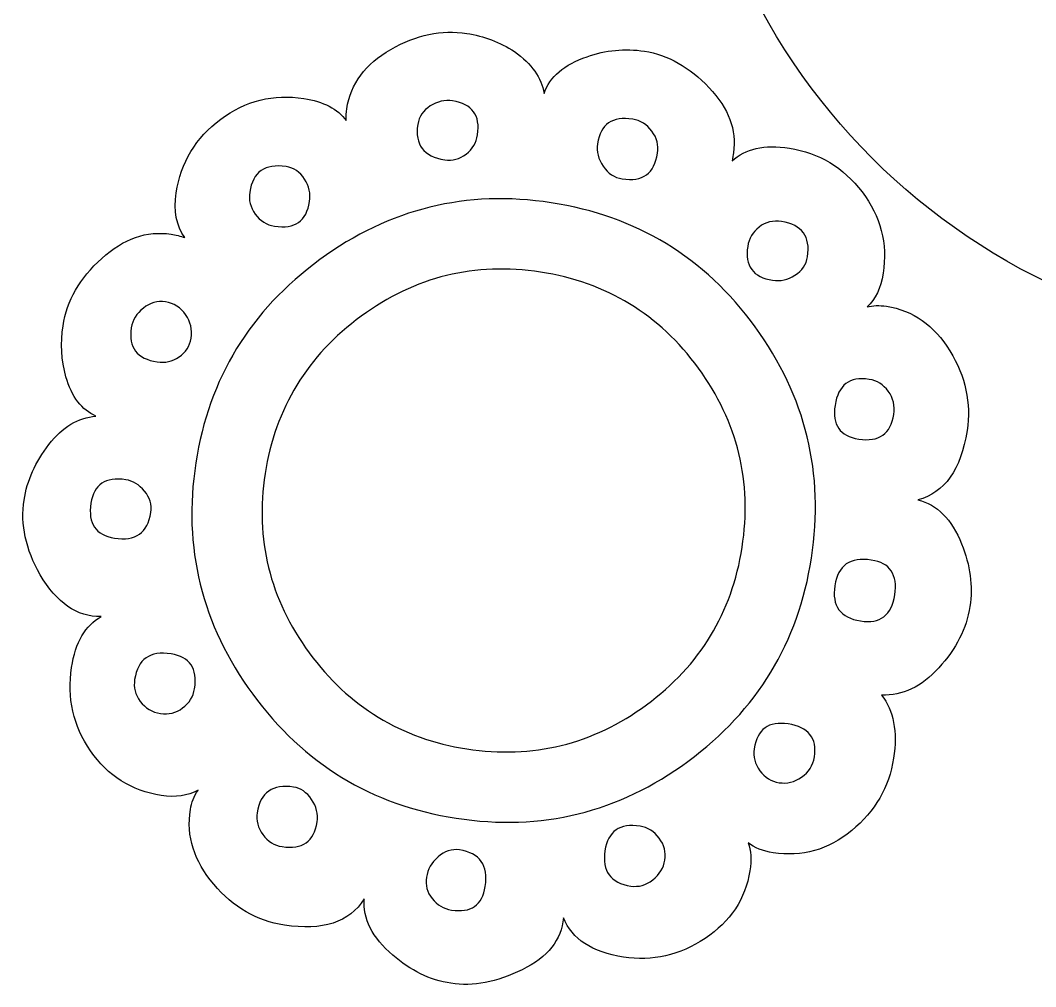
# Model space of a CAD drawing. Header units: centimetres. Extents: x -18.6 to 30.6, y -12.9 to 13.8.
# Drawn here: x -18.5 to -4.88, y -12.47 to 0.5 of the extents above; entities that cross this region are included whole.
import ezdxf

# ---------------------------------------------------------------- set-up
doc = ezdxf.new("R2010")
doc.units = ezdxf.units.CM
doc.header["$MEASUREMENT"] = 0
doc.layers.add('Layer 1', color=7, linetype='Continuous')

msp = doc.modelspace()

# ---------------------------------------------------------------- linework, layer by layer
at = {"layer": 'Layer 1', "color": 254}
for points, knots in [([(-0.97341, 13.38598), (-5.74075, 13.38598), (-9.60544, 9.52129), (-9.60544, 4.75395), (-9.60544, 4.75395), (-9.60544, -0.01339), (-5.74075, -3.87808), (-0.97341, -3.87808), (-0.97341, -3.87808), (3.79393, -3.87808), (7.65862, -0.01339), (7.65862, 4.75395), (7.65862, 4.75395), (7.65862, 9.52129), (3.79393, 13.38598), (-0.97341, 13.38598)], [0, 0, 0, 0, 0.2, 0.2, 0.2, 0.2, 0.4, 0.4, 0.4, 0.4, 0.6, 0.6, 0.6, 0.6, 1, 1, 1, 1]), ([(-11.47549, -0.48477), (-11.50775, -0.27549), (-11.64019, -0.08826), (-11.8728, 0.07691), (-11.8728, 0.07691), (-12.06828, 0.20375), (-12.28156, 0.28503), (-12.51265, 0.32076), (-12.51265, 0.32076), (-12.84891, 0.37272), (-13.18805, 0.30144), (-13.53009, 0.10694), (-13.53009, 0.10694), (-13.87214, -0.08759), (-14.06914, -0.35297), (-14.12111, -0.68921), (-14.12111, -0.68921), (-14.1292, -0.74154), (-14.13205, -0.79481), (-14.12966, -0.849), (-14.12966, -0.849), (-14.24503, -0.69147), (-14.43403, -0.59241), (-14.69666, -0.55181), (-14.69666, -0.55181), (-15.10653, -0.48848), (-15.47858, -0.58152), (-15.81282, -0.83093), (-15.81282, -0.83093), (-16.14707, -1.08037), (-16.34587, -1.41001), (-16.40921, -1.81986), (-16.40921, -1.81986), (-16.44655, -2.06148), (-16.40754, -2.26105), (-16.29218, -2.41858), (-16.29218, -2.41858), (-16.35365, -2.39832), (-16.41593, -2.38331), (-16.47903, -2.37355), (-16.47903, -2.37355), (-16.80451, -2.32326), (-17.11423, -2.43138), (-17.40818, -2.69792), (-17.40818, -2.69792), (-17.70214, -2.96448), (-17.8751, -3.26588), (-17.92706, -3.60212), (-17.92706, -3.60212), (-17.96278, -3.83322), (-17.94967, -4.06109), (-17.88775, -4.28573), (-17.88775, -4.28573), (-17.81104, -4.55574), (-17.67698, -4.73245), (-17.48556, -4.81586), (-17.48556, -4.81586), (-17.72478, -4.83273), (-17.9352, -4.95889), (-18.11681, -5.19435), (-18.11681, -5.19435), (-18.29842, -5.42982), (-18.40953, -5.67887), (-18.45012, -5.9415), (-18.45012, -5.9415), (-18.50046, -6.26724), (-18.42836, -6.601), (-18.2338, -6.94278), (-18.2338, -6.94278), (-18.01261, -7.32125), (-17.74035, -7.50855), (-17.417, -7.50469), (-17.417, -7.50469), (-17.62878, -7.6227), (-17.76066, -7.84983), (-17.81262, -8.18608), (-17.81262, -8.18608), (-17.87592, -8.59569), (-17.79117, -8.96909), (-17.55835, -9.30628), (-17.55835, -9.30628), (-17.32554, -9.64348), (-17.00945, -9.84293), (-16.6101, -9.90465), (-16.6101, -9.90465), (-16.42107, -9.93387), (-16.25615, -9.9109), (-16.11533, -9.83576), (-16.11533, -9.83576), (-16.1704, -9.91339), (-16.20522, -9.99939), (-16.21981, -10.09378), (-16.21981, -10.09378), (-16.27503, -10.45106), (-16.17058, -10.78457), (-15.90647, -11.0943), (-15.90647, -11.0943), (-15.64236, -11.40403), (-15.32654, -11.5873), (-14.95899, -11.6441), (-14.95899, -11.6441), (-14.44423, -11.72366), (-14.08725, -11.60669), (-13.88806, -11.29319), (-13.88806, -11.29319), (-13.90763, -11.55908), (-13.77981, -11.81019), (-13.50461, -12.04653), (-13.50461, -12.04653), (-13.26794, -12.25512), (-13.00777, -12.38133), (-12.72409, -12.42517), (-12.72409, -12.42517), (-12.42991, -12.47063), (-12.1112, -12.40966), (-11.76795, -12.24225), (-11.76795, -12.24225), (-11.42472, -12.07483), (-11.24088, -11.84241), (-11.21644, -11.54497), (-11.21644, -11.54497), (-11.09956, -11.83195), (-10.83092, -12.00792), (-10.41054, -12.07289), (-10.41054, -12.07289), (-10.02198, -12.13294), (-9.65686, -12.04953), (-9.31519, -11.82266), (-9.31519, -11.82266), (-8.97354, -11.59578), (-8.77348, -11.29319), (-8.715, -10.91487), (-8.715, -10.91487), (-8.6923, -10.7679), (-8.69992, -10.64304), (-8.73786, -10.54027), (-8.73786, -10.54027), (-8.65135, -10.60748), (-8.53987, -10.65162), (-8.40341, -10.67271), (-8.40341, -10.67271), (-8.01459, -10.7328), (-7.66309, -10.63383), (-7.3489, -10.37579), (-7.3489, -10.37579), (-7.03473, -10.11775), (-6.84762, -9.79444), (-6.78755, -9.40587), (-6.78755, -9.40587), (-6.73234, -9.04859), (-6.78559, -8.76607), (-6.94727, -8.5583), (-6.94727, -8.5583), (-6.66925, -8.56897), (-6.41374, -8.44709), (-6.18073, -8.19265), (-6.18073, -8.19265), (-5.94774, -7.93822), (-5.80851, -7.6639), (-5.76303, -7.36971), (-5.76303, -7.36971), (-5.72083, -7.09656), (-5.75816, -6.81649), (-5.87504, -6.52951), (-5.87504, -6.52951), (-6.00673, -6.19718), (-6.20227, -6.00021), (-6.46164, -5.93858), (-6.46164, -5.93858), (-6.10269, -5.84359), (-5.88262, -5.53345), (-5.80142, -5.00816), (-5.80142, -5.00816), (-5.74459, -4.64037), (-5.82132, -4.28429), (-6.03162, -3.93993), (-6.03162, -3.93993), (-6.24194, -3.59559), (-6.52574, -3.3958), (-6.88301, -3.34057), (-6.88301, -3.34057), (-6.97741, -3.32599), (-7.06384, -3.32878), (-7.14232, -3.34895), (-7.14232, -3.34895), (-7.02981, -3.24791), (-6.95813, -3.09762), (-6.92728, -2.89806), (-6.92728, -2.89806), (-6.86557, -2.49872), (-6.9599, -2.13455), (-7.21025, -1.80553), (-7.21025, -1.80553), (-7.46063, -1.47653), (-7.78548, -1.28117), (-8.18482, -1.21944), (-8.18482, -1.21944), (-8.52082, -1.16752), (-8.77704, -1.2247), (-8.95346, -1.39096), (-8.95346, -1.39096), (-8.94697, -1.34891), (-8.94128, -1.3121), (-8.93639, -1.28054), (-8.93639, -1.28054), (-8.88931, -0.97585), (-8.99763, -0.68481), (-9.26135, -0.40743), (-9.26135, -0.40743), (-9.52509, -0.13007), (-9.81443, 0.03295), (-10.12939, 0.08164), (-10.12939, 0.08164), (-10.39204, 0.12222), (-10.64865, 0.09728), (-10.89924, 0.00681), (-10.89924, 0.00681), (-11.20563, -0.09632), (-11.39771, -0.26018), (-11.47548, -0.48476), (-11.47548, -0.48476), (-11.47548, -0.48476), (-11.47549, -0.48477), (-11.47549, -0.48477)], [0, 0, 0, 0, 0.01754386, 0.01754386, 0.01754386, 0.01754386, 0.03508772, 0.03508772, 0.03508772, 0.03508772, 0.05263158, 0.05263158, 0.05263158, 0.05263158, 0.07017544, 0.07017544, 0.07017544, 0.07017544, 0.0877193, 0.0877193, 0.0877193, 0.0877193, 0.10526316, 0.10526316, 0.10526316, 0.10526316, 0.12280702, 0.12280702, 0.12280702, 0.12280702, 0.14035088, 0.14035088, 0.14035088, 0.14035088, 0.15789474, 0.15789474, 0.15789474, 0.15789474, 0.1754386, 0.1754386, 0.1754386, 0.1754386, 0.19298246, 0.19298246, 0.19298246, 0.19298246, 0.21052632, 0.21052632, 0.21052632, 0.21052632, 0.22807018, 0.22807018, 0.22807018, 0.22807018, 0.24561404, 0.24561404, 0.24561404, 0.24561404, 0.26315789, 0.26315789, 0.26315789, 0.26315789, 0.28070175, 0.28070175, 0.28070175, 0.28070175, 0.29824561, 0.29824561, 0.29824561, 0.29824561, 0.31578947, 0.31578947, 0.31578947, 0.31578947, 0.33333333, 0.33333333, 0.33333333, 0.33333333, 0.35087719, 0.35087719, 0.35087719, 0.35087719, 0.36842105, 0.36842105, 0.36842105, 0.36842105, 0.38596491, 0.38596491, 0.38596491, 0.38596491, 0.40350877, 0.40350877, 0.40350877, 0.40350877, 0.42105263, 0.42105263, 0.42105263, 0.42105263, 0.43859649, 0.43859649, 0.43859649, 0.43859649, 0.45614035, 0.45614035, 0.45614035, 0.45614035, 0.47368421, 0.47368421, 0.47368421, 0.47368421, 0.49122807, 0.49122807, 0.49122807, 0.49122807, 0.50877193, 0.50877193, 0.50877193, 0.50877193, 0.52631579, 0.52631579, 0.52631579, 0.52631579, 0.54385965, 0.54385965, 0.54385965, 0.54385965, 0.56140351, 0.56140351, 0.56140351, 0.56140351, 0.57894737, 0.57894737, 0.57894737, 0.57894737, 0.59649123, 0.59649123, 0.59649123, 0.59649123, 0.61403509, 0.61403509, 0.61403509, 0.61403509, 0.63157895, 0.63157895, 0.63157895, 0.63157895, 0.64912281, 0.64912281, 0.64912281, 0.64912281, 0.66666667, 0.66666667, 0.66666667, 0.66666667, 0.68421053, 0.68421053, 0.68421053, 0.68421053, 0.70175439, 0.70175439, 0.70175439, 0.70175439, 0.71929825, 0.71929825, 0.71929825, 0.71929825, 0.73684211, 0.73684211, 0.73684211, 0.73684211, 0.75438596, 0.75438596, 0.75438596, 0.75438596, 0.77192982, 0.77192982, 0.77192982, 0.77192982, 0.78947368, 0.78947368, 0.78947368, 0.78947368, 0.80701754, 0.80701754, 0.80701754, 0.80701754, 0.8245614, 0.8245614, 0.8245614, 0.8245614, 0.84210526, 0.84210526, 0.84210526, 0.84210526, 0.85964912, 0.85964912, 0.85964912, 0.85964912, 0.87719298, 0.87719298, 0.87719298, 0.87719298, 0.89473684, 0.89473684, 0.89473684, 0.89473684, 0.9122807, 0.9122807, 0.9122807, 0.9122807, 0.92982456, 0.92982456, 0.92982456, 0.92982456, 0.94736842, 0.94736842, 0.94736842, 0.94736842, 0.96491228, 0.96491228, 0.96491228, 0.96491228, 1, 1, 1, 1]), ([(-12.70119, -0.58565), (-12.43856, -0.62625), (-12.32753, -0.77787), (-12.36812, -1.0405), (-12.36812, -1.0405), (-12.38438, -1.14567), (-12.4354, -1.23193), (-12.52117, -1.29928), (-12.52117, -1.29928), (-12.60696, -1.36665), (-12.7023, -1.39223), (-12.80719, -1.37601), (-12.80719, -1.37601), (-13.09087, -1.33218), (-13.2116, -1.17368), (-13.16937, -0.90052), (-13.16937, -0.90052), (-13.15316, -0.79563), (-13.09737, -0.71286), (-13.00199, -0.65222), (-13.00199, -0.65222), (-12.90662, -0.5916), (-12.80635, -0.56941), (-12.70119, -0.58565)], [0, 0, 0, 0, 0.14285714, 0.14285714, 0.14285714, 0.14285714, 0.28571429, 0.28571429, 0.28571429, 0.28571429, 0.42857143, 0.42857143, 0.42857143, 0.42857143, 0.57142857, 0.57142857, 0.57142857, 0.57142857, 0.71428571, 0.71428571, 0.71428571, 0.71428571, 1, 1, 1, 1]), ([(-10.28644, -0.83004), (-10.18155, -0.84626), (-10.09575, -0.89983), (-10.02904, -0.99075), (-10.02904, -0.99075), (-9.96235, -1.08169), (-9.93713, -1.17973), (-9.95337, -1.28488), (-9.95337, -1.28488), (-9.99559, -1.55805), (-10.15328, -1.67352), (-10.42643, -1.63129), (-10.42643, -1.63129), (-10.5316, -1.61505), (-10.61705, -1.55877), (-10.68278, -1.46247), (-10.68278, -1.46247), (-10.74853, -1.36618), (-10.77329, -1.26559), (-10.75707, -1.16067), (-10.75707, -1.16067), (-10.71649, -0.89804), (-10.55961, -0.78783), (-10.28645, -0.83004), (-10.28645, -0.83004), (-10.28645, -0.83004), (-10.28644, -0.83004), (-10.28644, -0.83004)], [0, 0, 0, 0, 0.125, 0.125, 0.125, 0.125, 0.25, 0.25, 0.25, 0.25, 0.375, 0.375, 0.375, 0.375, 0.5, 0.5, 0.5, 0.5, 0.625, 0.625, 0.625, 0.625, 0.75, 0.75, 0.75, 0.75, 1, 1, 1, 1]), ([(-14.93495, -1.46669), (-14.8298, -1.48295), (-14.74698, -1.53882), (-14.68649, -1.63429), (-14.68649, -1.63429), (-14.62601, -1.72978), (-14.60388, -1.82998), (-14.62009, -1.93487), (-14.62009, -1.93487), (-14.66069, -2.19752), (-14.81756, -2.30773), (-15.09071, -2.26551), (-15.09071, -2.26551), (-15.19587, -2.24927), (-15.28174, -2.19569), (-15.3483, -2.10477), (-15.3483, -2.10477), (-15.41488, -2.01387), (-15.44003, -1.91584), (-15.42378, -1.81067), (-15.42378, -1.81067), (-15.38157, -1.53752), (-15.21862, -1.42287), (-14.93495, -1.4667), (-14.93495, -1.4667), (-14.93495, -1.4667), (-14.93495, -1.46669), (-14.93495, -1.46669)], [0, 0, 0, 0, 0.125, 0.125, 0.125, 0.125, 0.25, 0.25, 0.25, 0.25, 0.375, 0.375, 0.375, 0.375, 0.5, 0.5, 0.5, 0.5, 0.625, 0.625, 0.625, 0.625, 0.75, 0.75, 0.75, 0.75, 1, 1, 1, 1]), ([(-11.37957, -1.95156), (-10.23438, -2.12856), (-9.32244, -2.68363), (-8.64376, -3.61678), (-8.64376, -3.61678), (-7.9651, -4.54995), (-7.71345, -5.58387), (-7.8888, -6.71855), (-7.8888, -6.71855), (-8.06417, -7.85324), (-8.61621, -8.76295), (-9.54492, -9.44769), (-9.54492, -9.44769), (-10.47364, -10.13243), (-11.5106, -10.38631), (-12.65579, -10.20932), (-12.65579, -10.20932), (-13.79048, -10.03395), (-14.69979, -9.47929), (-15.38371, -8.54531), (-15.38371, -8.54531), (-16.06764, -7.61134), (-16.32192, -6.57701), (-16.14656, -5.44233), (-16.14656, -5.44233), (-15.9712, -4.30765), (-15.41653, -3.39835), (-14.48256, -2.71441), (-14.48256, -2.71441), (-13.54859, -2.03049), (-12.51426, -1.77621), (-11.37957, -1.95156)], [0, 0, 0, 0, 0.11111111, 0.11111111, 0.11111111, 0.11111111, 0.22222222, 0.22222222, 0.22222222, 0.22222222, 0.33333333, 0.33333333, 0.33333333, 0.33333333, 0.44444444, 0.44444444, 0.44444444, 0.44444444, 0.55555556, 0.55555556, 0.55555556, 0.55555556, 0.66666667, 0.66666667, 0.66666667, 0.66666667, 0.77777778, 0.77777778, 0.77777778, 0.77777778, 1, 1, 1, 1]), ([(-8.28846, -2.20358), (-8.01532, -2.24581), (-7.89985, -2.40349), (-7.94205, -2.67664), (-7.94205, -2.67664), (-7.95831, -2.78181), (-8.01412, -2.86464), (-8.10946, -2.92513), (-8.10946, -2.92513), (-8.20483, -2.98564), (-8.30508, -3.00776), (-8.41023, -2.9915), (-8.41023, -2.9915), (-8.67288, -2.95092), (-8.78391, -2.7993), (-8.74331, -2.53665), (-8.74331, -2.53665), (-8.72707, -2.4315), (-8.67605, -2.34524), (-8.59026, -2.27787), (-8.59026, -2.27787), (-8.50449, -2.21052), (-8.40389, -2.18575), (-8.28846, -2.20358)], [0, 0, 0, 0, 0.14285714, 0.14285714, 0.14285714, 0.14285714, 0.28571429, 0.28571429, 0.28571429, 0.28571429, 0.42857143, 0.42857143, 0.42857143, 0.42857143, 0.57142857, 0.57142857, 0.57142857, 0.57142857, 0.71428571, 0.71428571, 0.71428571, 0.71428571, 1, 1, 1, 1]), ([(-11.5233, -2.88194), (-10.63613, -3.01906), (-9.92966, -3.44907), (-9.4039, -4.17197), (-9.4039, -4.17197), (-8.87815, -4.89489), (-8.6832, -5.69585), (-8.81904, -6.57488), (-8.81904, -6.57488), (-8.9549, -7.45391), (-9.38256, -8.15866), (-10.10202, -8.68912), (-10.10202, -8.68912), (-10.82149, -9.21958), (-11.62481, -9.41626), (-12.51198, -9.27915), (-12.51198, -9.27915), (-13.39101, -9.1433), (-14.09544, -8.7136), (-14.62527, -7.99006), (-14.62527, -7.99006), (-15.1551, -7.26652), (-15.35209, -6.46524), (-15.21624, -5.58621), (-15.21624, -5.58621), (-15.08039, -4.70719), (-14.65069, -4.00276), (-13.92715, -3.47292), (-13.92715, -3.47292), (-13.20361, -2.9431), (-12.40233, -2.74611), (-11.5233, -2.88195), (-11.5233, -2.88195), (-11.5233, -2.88195), (-11.5233, -2.88194), (-11.5233, -2.88194)], [0, 0, 0, 0, 0.1, 0.1, 0.1, 0.1, 0.2, 0.2, 0.2, 0.2, 0.3, 0.3, 0.3, 0.3, 0.4, 0.4, 0.4, 0.4, 0.5, 0.5, 0.5, 0.5, 0.6, 0.6, 0.6, 0.6, 0.7, 0.7, 0.7, 0.7, 0.8, 0.8, 0.8, 0.8, 1, 1, 1, 1]), ([(-16.55476, -3.28164), (-16.43909, -3.29953), (-16.34838, -3.35661), (-16.28264, -3.4529), (-16.28264, -3.4529), (-16.2169, -3.5492), (-16.19295, -3.65506), (-16.21079, -3.77047), (-16.21079, -3.77047), (-16.22705, -3.87564), (-16.28022, -3.95887), (-16.37031, -4.02018), (-16.37031, -4.02018), (-16.46041, -4.0815), (-16.55804, -4.10403), (-16.6632, -4.08777), (-16.6632, -4.08777), (-16.93636, -4.04556), (-17.05264, -3.89313), (-17.01205, -3.63049), (-17.01205, -3.63049), (-16.99584, -3.5256), (-16.9418, -3.43718), (-16.84993, -3.36523), (-16.84993, -3.36523), (-16.75806, -3.2933), (-16.65968, -3.26544), (-16.55477, -3.28164), (-16.55477, -3.28164), (-16.55477, -3.28164), (-16.55476, -3.28164), (-16.55476, -3.28164)], [0, 0, 0, 0, 0.11111111, 0.11111111, 0.11111111, 0.11111111, 0.22222222, 0.22222222, 0.22222222, 0.22222222, 0.33333333, 0.33333333, 0.33333333, 0.33333333, 0.44444444, 0.44444444, 0.44444444, 0.44444444, 0.55555556, 0.55555556, 0.55555556, 0.55555556, 0.66666667, 0.66666667, 0.66666667, 0.66666667, 0.77777778, 0.77777778, 0.77777778, 0.77777778, 1, 1, 1, 1]), ([(-7.1149, -4.32104), (-7.01001, -4.33726), (-6.92422, -4.39089), (-6.85753, -4.48195), (-6.85753, -4.48195), (-6.79086, -4.57302), (-6.76644, -4.67625), (-6.78427, -4.79166), (-6.78427, -4.79166), (-6.82487, -5.0543), (-6.98175, -5.16452), (-7.25489, -5.12229), (-7.25489, -5.12229), (-7.50702, -5.08333), (-7.61279, -4.93253), (-7.57219, -4.66988), (-7.57219, -4.66988), (-7.52999, -4.39673), (-7.37756, -4.28045), (-7.11491, -4.32103), (-7.11491, -4.32103), (-7.11491, -4.32103), (-7.1149, -4.32104), (-7.1149, -4.32104)], [0, 0, 0, 0, 0.14285714, 0.14285714, 0.14285714, 0.14285714, 0.28571429, 0.28571429, 0.28571429, 0.28571429, 0.42857143, 0.42857143, 0.42857143, 0.42857143, 0.57142857, 0.57142857, 0.57142857, 0.57142857, 0.71428571, 0.71428571, 0.71428571, 0.71428571, 1, 1, 1, 1]), ([(-17.08474, -5.6684), (-16.99036, -5.68299), (-16.90679, -5.73359), (-16.83403, -5.8202), (-16.83403, -5.8202), (-16.76128, -5.90682), (-16.73301, -6.00258), (-16.74923, -6.10747), (-16.74923, -6.10747), (-16.79145, -6.38063), (-16.95439, -6.49529), (-17.23806, -6.45144), (-17.23806, -6.45144), (-17.49018, -6.41248), (-17.59514, -6.25642), (-17.55292, -5.98326), (-17.55292, -5.98326), (-17.51396, -5.73114), (-17.3579, -5.62619), (-17.08474, -5.6684)], [0, 0, 0, 0, 0.16666667, 0.16666667, 0.16666667, 0.16666667, 0.33333333, 0.33333333, 0.33333333, 0.33333333, 0.5, 0.5, 0.5, 0.5, 0.66666667, 0.66666667, 0.66666667, 0.66666667, 1, 1, 1, 1]), ([(-7.08626, -6.74568), (-6.83415, -6.78465), (-6.72919, -6.94071), (-6.7714, -7.21386), (-6.7714, -7.21386), (-6.81363, -7.48702), (-6.96606, -7.6033), (-7.22868, -7.56271), (-7.22868, -7.56271), (-7.50185, -7.5205), (-7.61732, -7.36281), (-7.57509, -7.08965), (-7.57509, -7.08965), (-7.53288, -6.8165), (-7.36994, -6.70184), (-7.08626, -6.74568)], [0, 0, 0, 0, 0.2, 0.2, 0.2, 0.2, 0.4, 0.4, 0.4, 0.4, 0.6, 0.6, 0.6, 0.6, 1, 1, 1, 1]), ([(-16.47803, -8.00512), (-16.22591, -8.04409), (-16.12094, -8.20002), (-16.16311, -8.47292), (-16.16311, -8.47292), (-16.17937, -8.57808), (-16.23295, -8.66395), (-16.32385, -8.73051), (-16.32385, -8.73051), (-16.41476, -8.79708), (-16.5128, -8.82224), (-16.61795, -8.80599), (-16.61795, -8.80599), (-16.73337, -8.78815), (-16.82443, -8.73377), (-16.89113, -8.64284), (-16.89113, -8.64284), (-16.95783, -8.55191), (-16.98305, -8.45387), (-16.9668, -8.34871), (-16.9668, -8.34871), (-16.92463, -8.07581), (-16.7617, -7.96129), (-16.47803, -8.00512)], [0, 0, 0, 0, 0.14285714, 0.14285714, 0.14285714, 0.14285714, 0.28571429, 0.28571429, 0.28571429, 0.28571429, 0.42857143, 0.42857143, 0.42857143, 0.42857143, 0.57142857, 0.57142857, 0.57142857, 0.57142857, 0.71428571, 0.71428571, 0.71428571, 0.71428571, 1, 1, 1, 1]), ([(-8.20102, -8.94516), (-7.92787, -8.98738), (-7.81078, -9.13455), (-7.84974, -9.38667), (-7.84974, -9.38667), (-7.86763, -9.50235), (-7.92465, -9.59306), (-8.02081, -9.65882), (-8.02081, -9.65882), (-8.11699, -9.72458), (-8.21765, -9.74933), (-8.3228, -9.73308), (-8.3228, -9.73308), (-8.42771, -9.71687), (-8.51351, -9.6633), (-8.5802, -9.57237), (-8.5802, -9.57237), (-8.64691, -9.48144), (-8.67213, -9.3834), (-8.65587, -9.27824), (-8.65587, -9.27824), (-8.61529, -9.0156), (-8.46367, -8.90458), (-8.20102, -8.94517), (-8.20102, -8.94517), (-8.20102, -8.94517), (-8.20102, -8.94516), (-8.20102, -8.94516)], [0, 0, 0, 0, 0.125, 0.125, 0.125, 0.125, 0.25, 0.25, 0.25, 0.25, 0.375, 0.375, 0.375, 0.375, 0.5, 0.5, 0.5, 0.5, 0.625, 0.625, 0.625, 0.625, 0.75, 0.75, 0.75, 0.75, 1, 1, 1, 1]), ([(-14.83385, -9.79195), (-14.73947, -9.80654), (-14.65933, -9.86193), (-14.59344, -9.95811), (-14.59344, -9.95811), (-14.52756, -10.0543), (-14.50274, -10.15497), (-14.51899, -10.26013), (-14.51899, -10.26013), (-14.55959, -10.52277), (-14.71646, -10.63298), (-14.98961, -10.59077), (-14.98961, -10.59077), (-15.09477, -10.57452), (-15.18063, -10.52087), (-15.24717, -10.42983), (-15.24717, -10.42983), (-15.31373, -10.33879), (-15.3389, -10.24082), (-15.32268, -10.13592), (-15.32268, -10.13592), (-15.28047, -9.86277), (-15.11752, -9.74811), (-14.83385, -9.79195)], [0, 0, 0, 0, 0.14285714, 0.14285714, 0.14285714, 0.14285714, 0.28571429, 0.28571429, 0.28571429, 0.28571429, 0.42857143, 0.42857143, 0.42857143, 0.42857143, 0.57142857, 0.57142857, 0.57142857, 0.57142857, 0.71428571, 0.71428571, 0.71428571, 0.71428571, 1, 1, 1, 1]), ([(-10.1875, -10.31623), (-10.08261, -10.33244), (-9.99682, -10.38608), (-9.93013, -10.47713), (-9.93013, -10.47713), (-9.86346, -10.56819), (-9.83822, -10.66617), (-9.85443, -10.77107), (-9.85443, -10.77107), (-9.87069, -10.87623), (-9.92474, -10.96471), (-10.01659, -11.03652), (-10.01659, -11.03652), (-10.10845, -11.10833), (-10.20683, -11.13613), (-10.31172, -11.11991), (-10.31172, -11.11991), (-10.58489, -11.0777), (-10.70036, -10.92001), (-10.65813, -10.64685), (-10.65813, -10.64685), (-10.61755, -10.38421), (-10.46067, -10.274), (-10.18751, -10.31622), (-10.18751, -10.31622), (-10.18751, -10.31622), (-10.1875, -10.31623), (-10.1875, -10.31623)], [0, 0, 0, 0, 0.125, 0.125, 0.125, 0.125, 0.25, 0.25, 0.25, 0.25, 0.375, 0.375, 0.375, 0.375, 0.5, 0.5, 0.5, 0.5, 0.625, 0.625, 0.625, 0.625, 0.75, 0.75, 0.75, 0.75, 1, 1, 1, 1]), ([(-12.60864, -10.63573), (-12.33549, -10.67794), (-12.22083, -10.84089), (-12.26467, -11.12456), (-12.26467, -11.12456), (-12.30364, -11.37668), (-12.45445, -11.48245), (-12.71708, -11.44186), (-12.71708, -11.44186), (-12.82224, -11.42561), (-12.90851, -11.37466), (-12.97589, -11.289), (-12.97589, -11.289), (-13.04328, -11.20335), (-13.06885, -11.10794), (-13.05259, -11.00278), (-13.05259, -11.00278), (-13.03638, -10.89788), (-12.98463, -10.80641), (-12.89732, -10.72839), (-12.89732, -10.72839), (-12.81003, -10.65036), (-12.7138, -10.61947), (-12.60864, -10.63573)], [0, 0, 0, 0, 0.14285714, 0.14285714, 0.14285714, 0.14285714, 0.28571429, 0.28571429, 0.28571429, 0.28571429, 0.42857143, 0.42857143, 0.42857143, 0.42857143, 0.57142857, 0.57142857, 0.57142857, 0.57142857, 0.71428571, 0.71428571, 0.71428571, 0.71428571, 1, 1, 1, 1])]:
    msp.add_open_spline(points, degree=3, knots=knots, dxfattribs=at)

doc.saveas('drawing.dxf')
